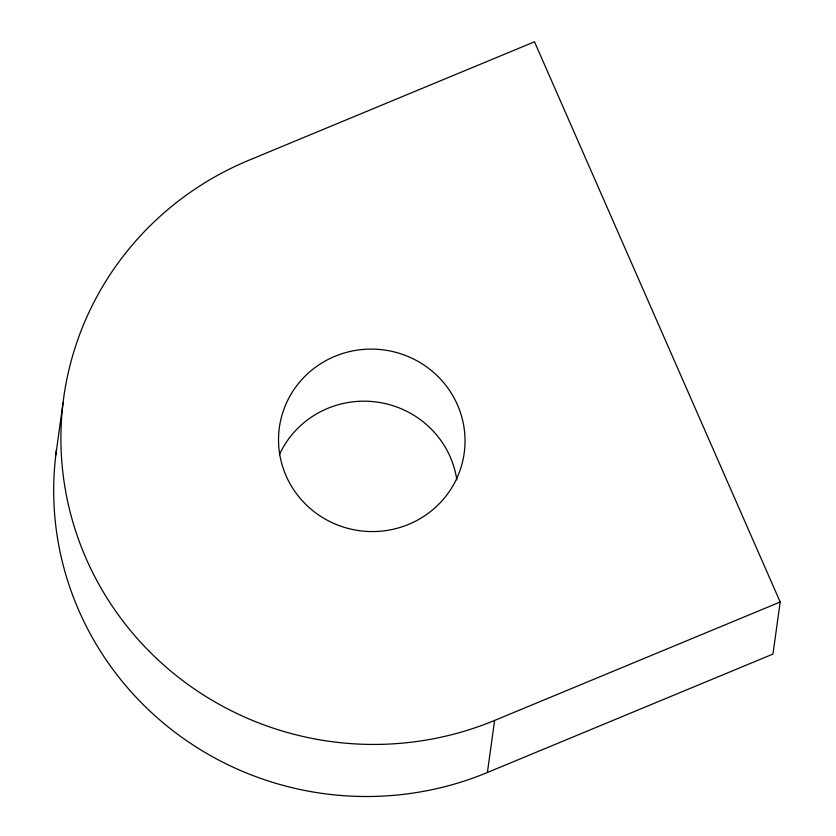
<?xml version="1.0" encoding="UTF-8"?>
<svg xmlns="http://www.w3.org/2000/svg" width="836" height="836" viewBox="0 0 836 836"><rect width="100%" height="100%" fill="white"/><g stroke="black" fill="none" stroke-linecap="round" stroke-linejoin="round"><path stroke-width="1.25" d="M55.813 454.93L63.045 402.847M56.482 449.799A311.002 303.97 7.9 0 0 176.553 733.454A311.002 303.97 7.9 0 0 487.388 772.506L494.619 720.433L780.187 602.004L534.497 41.8L248.929 160.23A311.002 303.97 7.9 0 0 86.212 558.761A311.002 303.97 7.9 0 0 494.619 720.433M780.187 602.004L772.955 654.076L487.388 772.506M279.402 454.669A93.298 91.197 7.9 0 1 377.36 402.126A93.298 91.197 7.9 0 1 456.832 479.843M298.556 496.396A93.298 91.197 7.9 0 0 458.41 474.629A93.298 91.197 7.9 0 0 358.351 349.97A93.298 91.197 7.9 0 0 298.556 496.396"/></g></svg>
